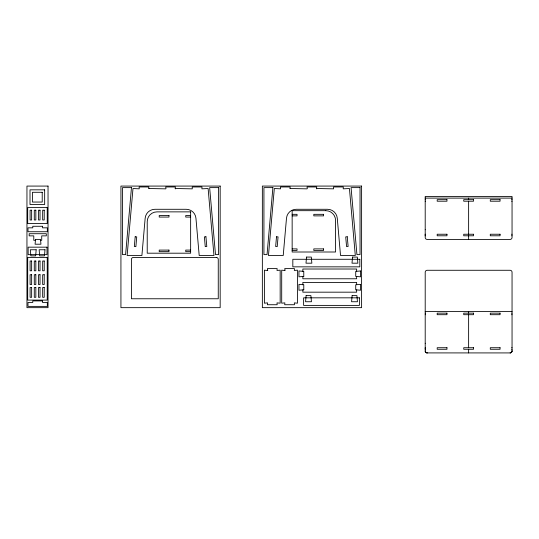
<?xml version="1.0" encoding="UTF-8"?>
<svg xmlns="http://www.w3.org/2000/svg" width="539" height="539" viewBox="0 0 539 539"><rect width="100%" height="100%" fill="white"/><g stroke="black" fill="none" stroke-linecap="round" stroke-linejoin="round"><path stroke-width="0.81" d="M425.204 198.109L512.05 198.109M425.204 199.659L425.574 199.659M511.686 199.659L512.05 199.659M425.204 201.209L425.574 201.209M511.686 201.209L512.05 201.209M292.151 214.327L297.036 214.327L297.036 215.876L292.151 215.876M190.638 215.519L185.753 215.519L185.753 217.069L190.638 217.069M425.574 234.236L425.204 234.236L425.204 235.786L425.574 235.786M511.686 234.236L512.05 234.236M511.686 235.786L512.05 235.786M35.426 240.306L33.782 240.306L33.782 235.866L29.18 235.866L29.18 233.717L46.32 233.717L46.32 235.866L41.719 235.866L41.719 240.306L40.6 240.306M292.151 248.897L297.036 248.897L297.036 250.453L292.151 250.453M190.638 250.089L185.753 250.089L185.753 251.646L190.638 251.646M425.204 311.596L512.05 311.596M425.204 313.146L425.574 313.146M511.686 313.146L512.05 313.146M425.204 314.695L425.574 314.695M511.686 314.695L512.05 314.695M425.574 347.722L425.204 347.722L425.204 349.272L425.574 349.272M511.686 347.722L512.05 347.722M511.686 349.272L512.05 349.272M468.627 198.109L468.627 199.659M468.627 201.209L468.627 234.236M468.627 235.786L468.627 239.431M468.627 311.596L468.627 313.146M468.627 314.695L468.627 347.722M468.627 349.272L468.627 352.924M356.643 271.306L356.643 269.015L302.857 269.015L302.857 271.306M356.643 276.487L356.643 278.778L302.857 278.778L302.857 276.487M356.643 284.707L356.643 282.409L302.857 282.409L302.857 284.707M356.643 289.888L356.643 292.178L302.857 292.178L302.857 289.888M425.21 343.262L425.244 351.347L425.85 352.412L426.976 352.91L510.096 352.924L511.336 352.479L512.05 350.97L512.05 272.229A1.954 1.954 0 0 0 510.096 270.275L427.157 270.275A1.954 1.954 0 0 0 425.204 272.229L425.21 343.262M425.21 229.769L425.204 237.477A1.954 1.954 0 0 0 427.157 239.431L510.096 239.431A1.954 1.954 0 0 0 512.05 237.477L512.05 196.479L425.204 196.479L425.21 229.769M149.236 188.515L148.555 188.583L148.892 186.959L139.123 186.959L139.23 188.839L132.992 188.515L127.13 255.506L141.898 255.506L145.166 218.201A9.769 9.769 0 0 1 154.895 209.287L186.211 209.287A9.769 9.769 0 0 1 195.94 218.201L199.201 255.506L213.976 255.506L208.115 188.515L201.909 188.845L201.984 186.959L192.214 186.959L192.282 188.845L175.781 188.515L175.438 188.852L175.094 188.515L175.438 186.959L165.668 186.959L166.012 188.515L165.668 188.852L149.236 188.515M290.561 188.515L289.888 188.583L290.218 186.959L280.448 186.959L280.556 188.839L274.317 188.515L268.456 255.506L283.224 255.506L286.492 218.201A9.769 9.769 0 0 1 296.221 209.287L327.537 209.287A9.769 9.769 0 0 1 337.266 218.201L340.533 255.506L355.302 255.506L349.44 188.515L343.202 188.839L343.309 186.959L333.54 186.959L333.607 188.845L317.107 188.515L316.764 188.852L316.42 188.515L316.764 186.959L306.994 186.959L307.338 188.515L306.994 188.852L290.561 188.515M267.735 270.154L267.391 270.497L264.393 270.154L264.393 303.181L267.553 302.878L267.391 304.73L277.161 304.73L277.006 302.878L280.165 303.181L280.165 270.154L277.006 270.457L277.161 268.604L267.391 268.604L267.735 270.154M285.043 270.154L284.673 270.497L281.702 270.154L281.702 303.181L284.861 302.878L284.7 304.73L294.469 304.73L294.314 302.878L297.474 303.181L297.474 270.154L294.314 270.457L294.469 268.604L284.7 268.604L285.043 270.154M512.05 350.97L511.477 352.351L510.096 352.924A1.954 1.954 0 0 0 512.05 350.97M35.507 239.39L35.082 244.214L40.944 244.214L40.519 239.39L35.507 239.39M36.174 249.759L35.635 255.877L30.844 255.877L30.312 249.759L36.174 249.759M45 249.759L44.461 255.877L39.67 255.877L39.138 249.759L45 249.759M131.462 187.626L125.6 254.624L122.494 254.624L122.494 187.626L131.462 187.626M135.188 236.762L134.332 246.498L135.882 246.633L136.731 236.904L135.188 236.762M272.896 187.626L267.034 254.624L263.928 254.624L263.928 187.626L272.896 187.626M276.514 236.762L275.658 246.498L277.208 246.633L278.057 236.904L276.514 236.762M306.529 257.076L305.99 263.187L311.852 263.187L311.32 257.076L306.529 257.076M306.105 295.621L305.573 301.739L311.434 301.739L310.902 295.621L306.105 295.621M352.54 257.076L352.001 263.187L357.862 263.187L357.33 257.076L352.54 257.076M352.122 295.621L351.583 301.739L357.445 301.739L356.912 295.621L352.122 295.621M205.938 236.756L204.396 236.891L205.244 246.619L206.794 246.485L205.938 236.756M347.264 236.756L345.721 236.891L346.57 246.619L348.12 246.485L347.264 236.756M360.551 270.969L355.727 271.387L355.727 276.406L360.551 276.824L360.551 270.969M303.774 276.406L298.95 276.824L298.95 270.969L303.774 271.387L303.774 276.406M360.551 284.363L355.727 284.787L355.727 289.807L360.551 290.225L360.551 284.363M303.774 289.807L298.95 290.225L298.95 284.363L303.774 284.787L303.774 289.807M48.038 186.076L26.95 186.076L26.95 307.661L48.038 307.661L48.038 186.076M220.175 186.076L120.931 186.076L120.931 307.661L220.175 307.661L220.175 186.076M361.608 186.076L262.358 186.076L262.358 307.661L361.608 307.661L361.608 186.076M218.612 187.626L209.644 187.626L215.506 254.624L218.612 254.624L218.612 187.626M360.039 187.626L351.071 187.626L356.933 254.624L360.039 254.624L360.039 187.626M44.656 189.836L30.009 189.836L30.009 204.49L44.656 204.49L44.656 189.836M42.217 192.282L32.448 192.282L32.448 202.051L42.217 202.051L42.217 192.282M446.966 199.659L437.196 199.659L437.196 201.209L446.966 201.209L446.966 199.659M473.511 199.659L463.742 199.659L463.742 201.209L473.511 201.209L473.511 199.659M500.057 199.659L490.288 199.659L490.288 201.209L500.057 201.209L500.057 199.659M47.23 207.609L27.691 207.609L27.691 223.557L47.23 223.557L47.23 207.609M31.646 210.203L30.096 210.203L30.096 219.973L31.646 219.973L31.646 210.203M35.837 210.203L34.287 210.203L34.287 219.973L35.837 219.973L35.837 210.203M40.027 210.203L38.478 210.203L38.478 219.973L40.027 219.973L40.027 210.203M44.218 210.203L42.669 210.203L42.669 219.973L44.218 219.973L44.218 210.203M325.805 210.675L292.151 210.675L292.151 252.003L335.575 252.003L335.575 220.444A9.769 9.769 0 0 0 325.805 210.675M190.638 211.867L156.984 211.867A9.769 9.769 0 0 0 147.221 221.637L147.221 253.195L190.638 253.195L190.638 211.867M323.582 214.327L313.813 214.327L313.813 215.876L323.582 215.876L323.582 214.327M168.976 215.519L159.214 215.519L159.214 217.069L168.976 217.069L168.976 215.519M42.541 226.279L32.771 226.279L32.771 227.829L27.988 227.829L27.988 231.736L47.331 231.736L47.331 227.829L42.541 227.829L42.541 226.279M446.966 234.236L437.196 234.236L437.196 235.786L446.966 235.786L446.966 234.236M473.511 234.236L463.742 234.236L463.742 235.786L473.511 235.786L473.511 234.236M500.057 234.236L490.288 234.236L490.288 235.786L500.057 235.786L500.057 234.236M47.008 247.165L28.136 247.165L28.136 254.644L47.008 254.644L47.008 247.165M323.582 248.897L313.813 248.897L313.813 250.453L323.582 250.453L323.582 248.897M168.976 250.089L159.214 250.089L159.214 251.646L168.976 251.646L168.976 250.089M47.23 257.487L27.691 257.487L27.691 300.095L47.23 300.095L47.23 257.487M216.307 257.44L133.369 257.44A1.954 1.954 0 0 0 131.415 259.394L131.415 298.768L218.261 298.768L218.261 259.394A1.954 1.954 0 0 0 216.307 257.44M359.816 259.279L292.825 259.279L292.825 266.845L359.816 266.845L359.816 259.279M31.646 261.017L30.096 261.017L30.096 270.787L31.646 270.787L31.646 261.017M35.837 261.017L34.287 261.017L34.287 270.787L35.837 270.787L35.837 261.017M40.027 261.017L38.478 261.017L38.478 270.787L40.027 270.787L40.027 261.017M44.218 261.017L42.669 261.017L42.669 270.787L44.218 270.787L44.218 261.017M31.646 274.735L30.096 274.735L30.096 284.504L31.646 284.504L31.646 274.735M35.837 274.735L34.287 274.735L34.287 284.504L35.837 284.504L35.837 274.735M40.027 274.735L38.478 274.735L38.478 284.504L40.027 284.504L40.027 274.735M44.218 274.735L42.669 274.735L42.669 284.504L44.218 284.504L44.218 274.735M31.646 287.53L30.096 287.53L30.096 297.299L31.646 297.299L31.646 287.53M35.837 287.53L34.287 287.53L34.287 297.299L35.837 297.299L35.837 287.53M40.027 287.53L38.478 287.53L38.478 297.299L40.027 297.299L40.027 287.53M44.218 287.53L42.669 287.53L42.669 297.299L44.218 297.299L44.218 287.53M359.398 297.831L303.619 297.831L303.619 305.391L359.398 305.391L359.398 297.831M42.541 300.917L32.771 300.917L32.771 302.473L27.988 302.473L27.988 306.381L47.331 306.381L47.331 302.473L42.541 302.473L42.541 300.917M446.966 313.146L437.196 313.146L437.196 314.695L446.966 314.695L446.966 313.146M473.511 313.146L463.742 313.146L463.742 314.695L473.511 314.695L473.511 313.146M500.057 313.146L490.288 313.146L490.288 314.695L500.057 314.695L500.057 313.146M446.966 347.722L437.196 347.722L437.196 349.272L446.966 349.272L446.966 347.722M473.511 347.722L463.742 347.722L463.742 349.272L473.511 349.272L473.511 347.722M500.057 347.722L490.288 347.722L490.288 349.272L500.057 349.272L500.057 347.722M427.157 352.924L425.776 352.351L425.204 350.97A1.954 1.954 0 0 0 427.157 352.924"/></g></svg>
